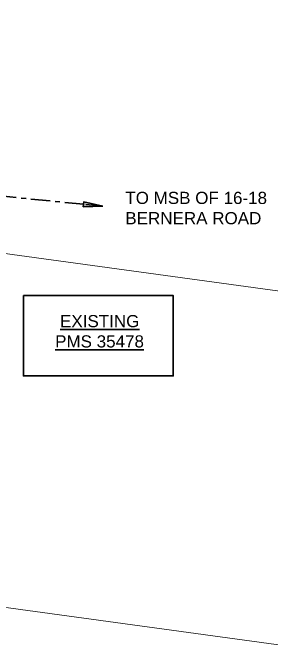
# Model space of a CAD drawing. Header units: metres. Extents: x 301012 to 305396, y 6240778 to 6244350.
# Drawn here: x 303034.7 to 303087.9, y 6242755 to 6242884.8 of the extents above; entities that cross this region are included whole.
import ezdxf

# ---------------------------------------------------------------- set-up
doc = ezdxf.new("R2010")
doc.units = ezdxf.units.M
doc.linetypes.add('Cable Exist UG', pattern=[7, 4, -1, 1, -1])
doc.layers.get('0').update_dxf_attribs({"color": 6})
doc.layers.add('_User_LV_Exist', color=5, linetype='Continuous', lineweight=35)
doc.layers.add('Cadastre Land Parcels_SP_EXT', color=118, linetype='Continuous', lineweight=15)
doc.styles.add('ieISOCP', font='arial.ttf', dxfattribs={"height": 1.5})
doc.styles.get("Standard").update_dxf_attribs({"font": 'arial.ttf'})
doc.linetypes.add('Cable New UG', pattern='A,5.5,-0.01,["X",Standard,S=1.8,R=0,X=0,Y=-0.94],-1.7', length=7.21)

# ---------------------------------------------------------------- blocks, each defined once
blk = doc.blocks.new('*U239')
h = blk.add_hatch(color=256)
h.dxf.hatch_style = 1
h.paths.add_polyline_path([(3.97, 0.5), (-0.06, 0.5), (0.06, -0.5)])
blk.add_line((0.5, 0.06), (3.97, 0.5))
at = {"flags": 128}
blk.add_lwpolyline([(3.97, 0.5), (-0.06, 0.5), (0.06, -0.5)], close=True, dxfattribs=at)
blk.add_circle((0, 0), 0.0001)

msp = doc.modelspace()

# ---------------------------------------------------------------- linework, layer by layer
at = {"layer": '_User_LV_Exist', "linetype": 'Cable Exist UG'}
msp.add_line((303024.53, 6242847.94), (303049.28, 6242845.45), dxfattribs=at)
at = {"layer": '_User_LV_Exist'}
msp.add_lwpolyline([(303036.95, 6242826.71), (303067.72, 6242826.71), (303067.72, 6242810.19), (303036.95, 6242810.19)], close=True, dxfattribs=at)
at = {"layer": 'Cadastre Land Parcels_SP_EXT', "linetype": 'Continuous'}
for points in [[(303307.26, 6242867.2), (303015.41, 6242907.19), (303006.07, 6242839.04), (303297.54, 6242799.12), (303307.26, 6242867.2)], [(303297.54, 6242799.12), (303006.07, 6242839.04), (302996.3, 6242767.65), (303287.36, 6242727.82), (303297.54, 6242799.12)]]:
    msp.add_lwpolyline(points, close=True, dxfattribs=at)
msp.add_lwpolyline([(303287.36, 6242727.82), (302996.3, 6242767.65), (302996.3, 6242767.65), (302986.9, 6242699.09)], dxfattribs=at)

# ---------------------------------------------------------------- block references
at = {"layer": '_User_LV_Exist', "color": 5, "linetype": 'Cable New UG', "lineweight": 0, "rotation": 347.2800880117391}
msp.add_blockref('*U239', (303049.28, 6242845.45), dxfattribs=at)

# ---------------------------------------------------------------- texts
at = {"layer": '_User_LV_Exist', "insert": (303057.87, 6242848.02), "char_height": 2.5, "attachment_point": 1}
msp.add_mtext_dynamic_manual_height_columns('TO MSB OF 16-18 BERNERA ROAD', width=34.9058, gutter_width=12.5, heights=[0], dxfattribs=at)
at = {"layer": '_User_LV_Exist', "linetype": 'Cable New UG', "insert": (303031.09, 6242822.7), "char_height": 2.5, "attachment_point": 1, "style": 'ieISOCP'}
msp.add_mtext_dynamic_manual_height_columns('\\pi13.365;{\\LEXISTING \\P\\pi12.354;PMS 35478}', width=42.5362, gutter_width=7.5, heights=[0], dxfattribs=at)

doc.saveas('drawing.dxf')
